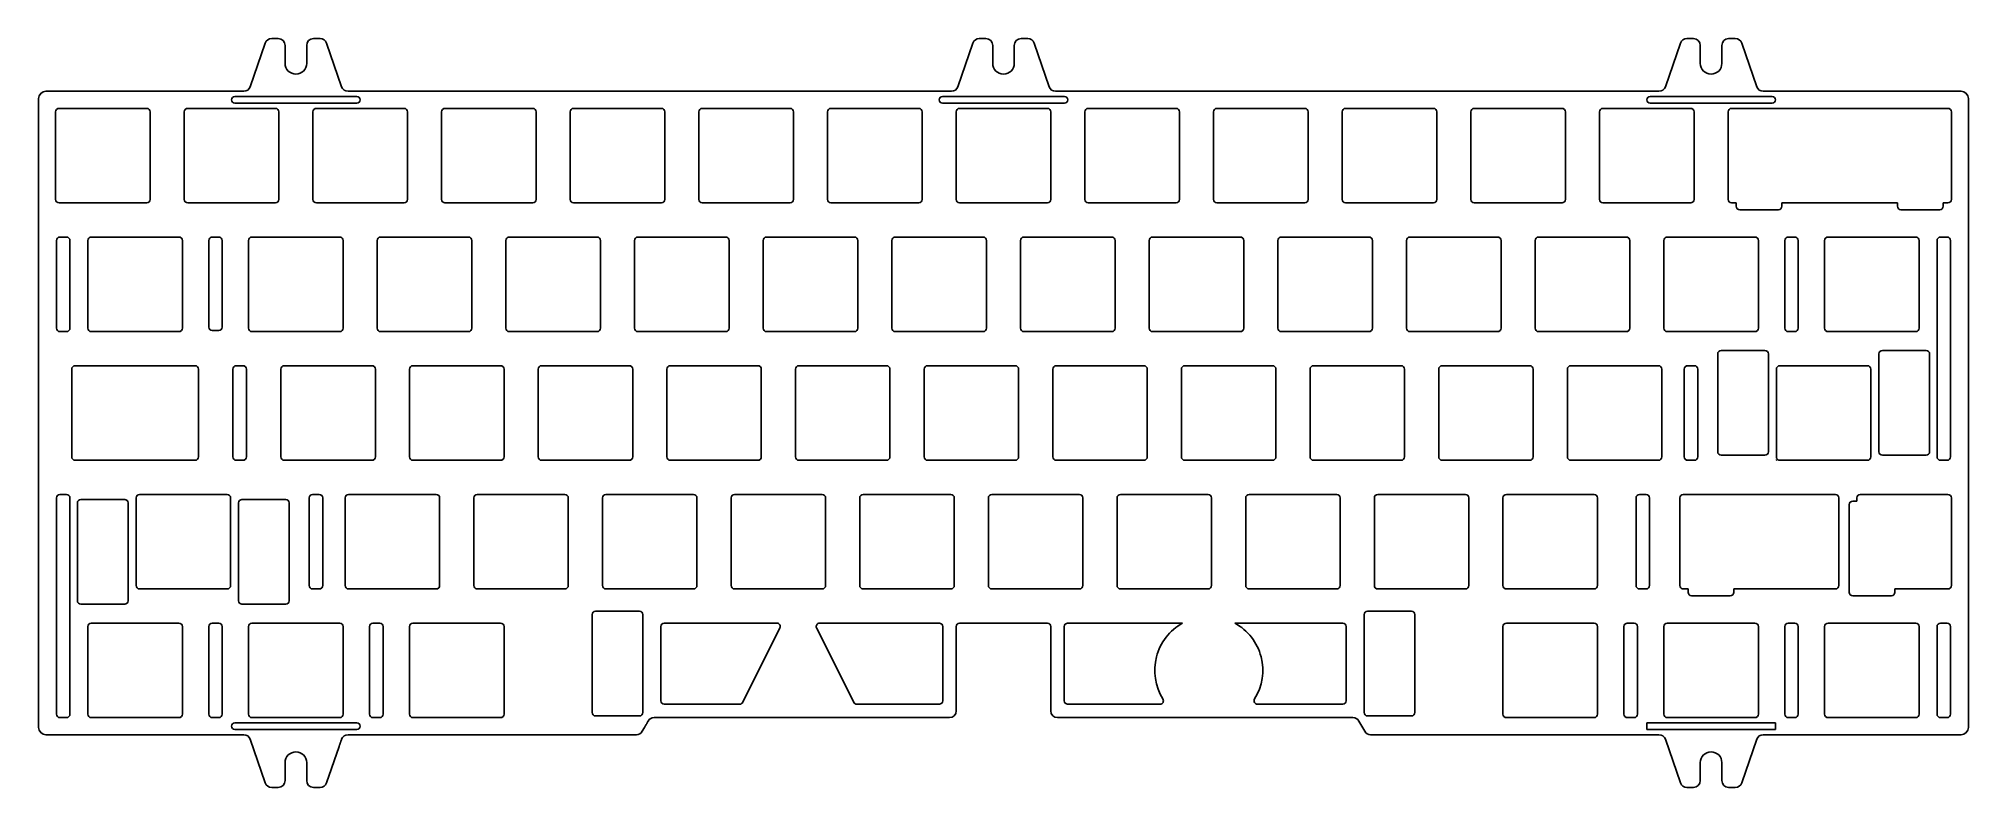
# Model space of a CAD drawing. Header units: millimetres. Extents: x 5 to 291, y -3 to 108.
import ezdxf

# ---------------------------------------------------------------- set-up
doc = ezdxf.new("R2010")
doc.units = ezdxf.units.MM

msp = doc.modelspace()

# ---------------------------------------------------------------- linework, layer by layer
at = {"color": 7, "linetype": 'Continuous', "lineweight": 25}
for p, q in [((38.66, 107.51), (36.43, 101.06)), ((40.59, 108.19), (39.61, 108.19)), ((41.59, 104.52), (41.59, 107.19)), ((44.79, 107.19), (44.79, 104.52)), ((46.78, 108.19), (45.79, 108.19)), ((49.96, 101.06), (47.73, 107.51)), ((143.44, 107.51), (141.2, 101.06)), ((145.37, 108.19), (144.38, 108.19)), ((146.37, 104.52), (146.37, 107.19)), ((149.57, 107.19), (149.57, 104.52)), ((151.56, 108.19), (150.57, 108.19)), ((154.74, 101.06), (152.5, 107.51)), ((248.21, 107.51), (245.98, 101.06)), ((250.14, 108.19), (249.16, 108.19)), ((251.14, 104.52), (251.14, 107.19)), ((254.34, 107.19), (254.34, 104.52)), ((256.33, 108.19), (255.34, 108.19)), ((259.51, 101.06), (257.28, 107.51)), ((6.17, 100.39), (35.48, 100.39)), ((50.91, 100.39), (140.26, 100.39)), ((155.68, 100.39), (245.03, 100.39)), ((260.46, 100.39), (289.77, 100.39)), ((5.09, 99.31), (5.09, 6.21)), ((7.62, 97.36), (7.62, 84.36)), ((8.12, 97.86), (21.12, 97.86)), ((21.62, 97.36), (21.62, 84.36)), ((26.67, 97.36), (26.67, 84.36)), ((27.17, 97.86), (40.17, 97.86)), ((34.17, 99.62), (52.22, 99.62)), ((52.22, 98.62), (34.17, 98.62)), ((40.67, 97.36), (40.67, 84.36)), ((45.72, 97.36), (45.72, 84.36)), ((46.22, 97.86), (59.22, 97.86)), ((59.72, 97.36), (59.72, 84.36)), ((64.77, 97.36), (64.77, 84.36)), ((65.27, 97.86), (78.27, 97.86)), ((78.77, 97.36), (78.77, 84.36)), ((83.82, 97.36), (83.82, 84.36)), ((84.32, 97.86), (97.32, 97.86)), ((97.82, 97.36), (97.82, 84.36)), ((102.87, 97.36), (102.87, 84.36)), ((103.37, 97.86), (116.37, 97.86)), ((116.87, 97.36), (116.87, 84.36)), ((121.92, 97.36), (121.92, 84.36)), ((122.42, 97.86), (135.42, 97.86)), ((135.92, 97.36), (135.92, 84.36)), ((138.94, 99.62), (156.99, 99.62)), ((156.99, 98.62), (138.94, 98.62)), ((140.97, 97.36), (140.97, 84.36)), ((141.47, 97.86), (154.47, 97.86)), ((154.97, 97.36), (154.97, 84.36)), ((160.02, 97.36), (160.02, 84.36)), ((160.52, 97.86), (173.52, 97.86)), ((174.02, 97.36), (174.02, 84.36)), ((179.07, 97.36), (179.07, 84.36)), ((179.57, 97.86), (192.57, 97.86)), ((193.07, 97.36), (193.07, 84.36)), ((198.12, 97.36), (198.12, 84.36)), ((198.62, 97.86), (211.62, 97.86)), ((212.12, 97.36), (212.12, 84.36)), ((217.17, 97.36), (217.17, 84.36)), ((217.67, 97.86), (230.67, 97.86)), ((231.17, 97.36), (231.17, 84.36)), ((236.22, 97.36), (236.22, 84.36)), ((236.72, 97.86), (249.72, 97.86)), ((243.72, 99.62), (261.77, 99.62)), ((261.77, 98.62), (243.72, 98.62)), ((250.22, 97.36), (250.22, 84.36)), ((255.27, 84.36), (255.27, 97.36)), ((255.77, 97.86), (287.82, 97.86)), ((288.32, 97.36), (288.32, 84.36)), ((290.84, 6.21), (290.84, 99.31)), ((8.12, 83.86), (21.12, 83.86)), ((27.17, 83.86), (40.17, 83.86)), ((46.22, 83.86), (59.22, 83.86)), ((65.27, 83.86), (78.27, 83.86)), ((84.32, 83.86), (97.32, 83.86)), ((103.37, 83.86), (116.37, 83.86)), ((122.42, 83.86), (135.42, 83.86)), ((141.47, 83.86), (154.47, 83.86)), ((160.52, 83.86), (173.52, 83.86)), ((179.57, 83.86), (192.57, 83.86)), ((198.62, 83.86), (211.62, 83.86)), ((217.67, 83.86), (230.67, 83.86)), ((236.72, 83.86), (249.72, 83.86)), ((256.48, 83.86), (255.77, 83.86)), ((256.48, 83.86), (256.48, 83.36)), ((263.23, 83.86), (263.23, 83.36)), ((280.36, 83.86), (263.23, 83.86)), ((280.36, 83.86), (280.36, 83.36)), ((287.11, 83.86), (287.11, 83.36)), ((287.82, 83.86), (287.11, 83.86)), ((256.98, 82.86), (262.73, 82.86)), ((280.86, 82.86), (286.61, 82.86)), ((7.74, 65.31), (7.74, 78.31)), ((8.24, 78.81), (9.24, 78.81)), ((9.74, 78.31), (9.74, 65.31)), ((12.38, 78.31), (12.38, 65.31)), ((12.88, 78.81), (25.88, 78.81)), ((26.38, 78.31), (26.38, 65.31)), ((30.29, 65.46), (30.29, 78.31)), ((30.79, 78.81), (31.79, 78.81)), ((32.29, 78.31), (32.29, 65.46)), ((36.19, 78.31), (36.19, 65.31)), ((36.69, 78.81), (49.69, 78.81)), ((50.19, 78.31), (50.19, 65.31)), ((55.24, 78.31), (55.24, 65.31)), ((55.74, 78.81), (68.74, 78.81)), ((69.24, 78.31), (69.24, 65.31)), ((74.29, 78.31), (74.29, 65.31)), ((74.79, 78.81), (87.79, 78.81)), ((88.29, 78.31), (88.29, 65.31)), ((93.34, 78.31), (93.34, 65.31)), ((93.84, 78.81), (106.84, 78.81)), ((107.34, 78.31), (107.34, 65.31)), ((112.39, 78.31), (112.39, 65.31)), ((112.89, 78.81), (125.89, 78.81)), ((126.39, 78.31), (126.39, 65.31)), ((131.44, 78.31), (131.44, 65.31)), ((131.94, 78.81), (144.94, 78.81)), ((145.44, 78.31), (145.44, 65.31)), ((150.49, 78.31), (150.49, 65.31)), ((150.99, 78.81), (163.99, 78.81)), ((164.49, 78.31), (164.49, 65.31)), ((169.54, 78.31), (169.54, 65.31)), ((170.04, 78.81), (183.04, 78.81)), ((183.54, 78.31), (183.54, 65.31)), ((188.59, 78.31), (188.59, 65.31)), ((189.09, 78.81), (202.09, 78.81)), ((202.59, 78.31), (202.59, 65.31)), ((207.64, 78.31), (207.64, 65.31)), ((208.14, 78.81), (221.14, 78.81)), ((221.64, 78.31), (221.64, 65.31)), ((226.69, 78.31), (226.69, 65.31)), ((227.19, 78.81), (240.19, 78.81)), ((240.69, 78.31), (240.69, 65.31)), ((245.74, 78.31), (245.74, 65.31)), ((246.24, 78.81), (259.24, 78.81)), ((259.74, 78.31), (259.74, 65.31)), ((263.65, 65.31), (263.65, 78.31)), ((264.15, 78.81), (265.15, 78.81)), ((265.65, 78.31), (265.65, 65.31)), ((269.56, 78.31), (269.56, 65.31)), ((270.06, 78.81), (283.06, 78.81)), ((283.56, 78.31), (283.56, 65.31)), ((286.2, 46.26), (286.2, 78.31)), ((286.7, 78.81), (287.7, 78.81)), ((288.2, 78.31), (288.2, 46.26)), ((9.24, 64.81), (8.24, 64.81)), ((12.88, 64.81), (25.88, 64.81)), ((31.79, 64.96), (30.79, 64.96)), ((36.69, 64.81), (49.69, 64.81)), ((55.74, 64.81), (68.74, 64.81)), ((74.79, 64.81), (87.79, 64.81)), ((93.84, 64.81), (106.84, 64.81)), ((112.89, 64.81), (125.89, 64.81)), ((131.94, 64.81), (144.94, 64.81)), ((150.99, 64.81), (163.99, 64.81)), ((170.04, 64.81), (183.04, 64.81)), ((189.09, 64.81), (202.09, 64.81)), ((208.14, 64.81), (221.14, 64.81)), ((227.19, 64.81), (240.19, 64.81)), ((246.24, 64.81), (259.24, 64.81)), ((265.15, 64.81), (264.15, 64.81)), ((270.06, 64.81), (283.06, 64.81)), ((10, 46.26), (10, 59.26)), ((10.5, 59.76), (28.26, 59.76)), ((28.76, 59.26), (28.76, 46.26)), ((33.86, 46.26), (33.86, 59.26)), ((34.36, 59.76), (35.36, 59.76)), ((35.86, 59.26), (35.86, 46.26)), ((40.96, 59.26), (40.96, 46.26)), ((41.46, 59.76), (54.46, 59.76)), ((54.96, 59.26), (54.96, 46.26)), ((60.01, 59.26), (60.01, 46.26)), ((60.51, 59.76), (73.51, 59.76)), ((74.01, 59.26), (74.01, 46.26)), ((79.06, 59.26), (79.06, 46.26)), ((79.56, 59.76), (92.56, 59.76)), ((93.06, 59.26), (93.06, 46.26)), ((98.11, 59.26), (98.11, 46.26)), ((98.61, 59.76), (111.61, 59.76)), ((112.11, 59.26), (112.11, 46.26)), ((117.16, 59.26), (117.16, 46.26)), ((117.66, 59.76), (130.66, 59.76)), ((131.16, 59.26), (131.16, 46.26)), ((136.21, 59.26), (136.21, 46.26)), ((136.71, 59.76), (149.71, 59.76)), ((150.21, 59.26), (150.21, 46.26)), ((155.26, 59.26), (155.26, 46.26)), ((155.76, 59.76), (168.76, 59.76)), ((169.26, 59.26), (169.26, 46.26)), ((174.31, 59.26), (174.31, 46.26)), ((174.81, 59.76), (187.81, 59.76)), ((188.31, 59.26), (188.31, 46.26)), ((193.36, 59.26), (193.36, 46.26)), ((193.86, 59.76), (206.86, 59.76)), ((207.36, 59.26), (207.36, 46.26)), ((212.41, 59.26), (212.41, 46.26)), ((212.91, 59.76), (225.91, 59.76)), ((226.41, 59.26), (226.41, 46.26)), ((231.46, 59.26), (231.46, 46.26)), ((231.96, 59.76), (244.96, 59.76)), ((245.46, 59.26), (245.46, 46.26)), ((248.78, 46.26), (248.78, 59.26)), ((249.28, 59.76), (250.28, 59.76)), ((250.78, 59.26), (250.78, 46.26)), ((262.41, 59.26), (262.41, 46.26)), ((262.91, 59.76), (275.91, 59.76)), ((276.41, 59.26), (276.41, 46.26)), ((10.5, 45.76), (28.26, 45.76)), ((35.36, 45.76), (34.36, 45.76)), ((41.46, 45.76), (54.46, 45.76)), ((60.51, 45.76), (73.51, 45.76)), ((79.56, 45.76), (92.56, 45.76)), ((98.61, 45.76), (111.61, 45.76)), ((117.66, 45.76), (130.66, 45.76)), ((136.71, 45.76), (149.71, 45.76)), ((155.76, 45.76), (168.76, 45.76)), ((174.81, 45.76), (187.81, 45.76)), ((193.86, 45.76), (206.86, 45.76)), ((212.91, 45.76), (225.91, 45.76)), ((231.96, 45.76), (244.96, 45.76)), ((250.28, 45.76), (249.28, 45.76)), ((262.91, 45.76), (275.91, 45.76)), ((287.7, 45.76), (286.7, 45.76)), ((7.74, 8.16), (7.74, 40.21)), ((9.24, 40.71), (8.24, 40.71)), ((9.74, 40.21), (9.74, 8.16)), ((19.53, 40.21), (19.53, 27.21)), ((20.03, 40.71), (33.03, 40.71)), ((33.53, 40.21), (33.53, 27.21)), ((45.16, 27.21), (45.16, 40.21)), ((45.66, 40.71), (46.66, 40.71)), ((47.16, 40.21), (47.16, 27.21)), ((50.48, 40.21), (50.48, 27.21)), ((50.98, 40.71), (63.98, 40.71)), ((64.48, 40.21), (64.48, 27.21)), ((69.53, 40.21), (69.53, 27.21)), ((70.03, 40.71), (83.03, 40.71)), ((83.53, 40.21), (83.53, 27.21)), ((88.58, 40.21), (88.58, 27.21)), ((89.08, 40.71), (102.08, 40.71)), ((102.58, 40.21), (102.58, 27.21)), ((107.63, 40.21), (107.63, 27.21)), ((108.13, 40.71), (121.13, 40.71)), ((121.63, 40.21), (121.63, 27.21)), ((126.68, 40.21), (126.68, 27.21)), ((127.18, 40.71), (140.18, 40.71)), ((140.68, 40.21), (140.68, 27.21)), ((145.73, 40.21), (145.73, 27.21)), ((146.23, 40.71), (159.23, 40.71)), ((159.73, 40.21), (159.73, 27.21)), ((164.78, 40.21), (164.78, 27.21)), ((165.28, 40.71), (178.28, 40.71)), ((178.78, 40.21), (178.78, 27.21)), ((183.83, 40.21), (183.83, 27.21)), ((184.33, 40.71), (197.33, 40.71)), ((197.83, 40.21), (197.83, 27.21)), ((202.88, 40.21), (202.88, 27.21)), ((203.38, 40.71), (216.38, 40.71)), ((216.88, 40.21), (216.88, 27.21)), ((221.93, 40.21), (221.93, 27.21)), ((222.43, 40.71), (235.43, 40.71)), ((235.93, 40.21), (235.93, 27.21)), ((241.63, 27.21), (241.63, 40.21)), ((242.13, 40.71), (243.13, 40.71)), ((243.63, 40.21), (243.63, 27.21)), ((248.13, 27.21), (248.13, 40.21)), ((248.63, 40.71), (271.15, 40.71)), ((271.65, 40.21), (271.65, 27.21)), ((274.32, 39.71), (274.32, 40.21)), ((274.82, 40.71), (287.82, 40.71)), ((288.32, 40.21), (288.32, 27.21)), ((273.21, 39.21), (273.21, 26.21)), ((273.71, 39.71), (274.32, 39.71)), ((20.03, 26.71), (33.03, 26.71)), ((46.66, 26.71), (45.66, 26.71)), ((50.98, 26.71), (63.98, 26.71)), ((70.03, 26.71), (83.03, 26.71)), ((89.08, 26.71), (102.08, 26.71)), ((108.13, 26.71), (121.13, 26.71)), ((127.18, 26.71), (140.18, 26.71)), ((146.23, 26.71), (159.23, 26.71)), ((165.28, 26.71), (178.28, 26.71)), ((184.33, 26.71), (197.33, 26.71)), ((203.38, 26.71), (216.38, 26.71)), ((222.43, 26.71), (235.43, 26.71)), ((243.13, 26.71), (242.13, 26.71)), ((249.34, 26.71), (248.63, 26.71)), ((249.34, 26.71), (249.34, 26.21)), ((256.09, 26.71), (256.09, 26.21)), ((256.09, 26.71), (271.15, 26.71)), ((279.96, 26.71), (279.96, 26.21)), ((287.82, 26.71), (279.96, 26.71)), ((249.84, 25.71), (255.59, 25.71)), ((273.71, 25.71), (279.46, 25.71)), ((12.38, 21.16), (12.38, 8.16)), ((12.88, 21.66), (25.88, 21.66)), ((26.38, 21.16), (26.38, 8.16)), ((30.29, 8.16), (30.29, 21.16)), ((30.79, 21.66), (31.79, 21.66)), ((32.29, 21.16), (32.29, 8.16)), ((36.19, 21.16), (36.19, 8.16)), ((36.69, 21.66), (49.69, 21.66)), ((50.19, 21.16), (50.19, 8.16)), ((54.1, 8.16), (54.1, 21.16)), ((54.6, 21.66), (55.6, 21.66)), ((56.1, 21.16), (56.1, 8.16)), ((60.01, 21.16), (60.01, 8.16)), ((60.51, 21.66), (73.51, 21.66)), ((74.01, 21.16), (74.01, 8.16)), ((97.23, 10.16), (97.23, 21.16)), ((97.73, 21.66), (114.42, 21.66)), ((114.87, 20.94), (109.37, 9.94)), ((125.8, 9.94), (120.3, 20.94)), ((120.74, 21.66), (138.47, 21.66)), ((138.97, 21.16), (138.97, 10.16)), ((140.97, 21.16), (140.97, 8.66)), ((141.47, 21.66), (154.47, 21.66)), ((154.97, 21.16), (154.97, 8.66)), ((156.97, 21.16), (156.97, 10.16)), ((157.47, 21.66), (174.48, 21.66)), ((182.23, 21.66), (198.21, 21.66)), ((198.71, 21.16), (198.71, 10.16)), ((221.93, 21.16), (221.93, 8.16)), ((222.43, 21.66), (235.43, 21.66)), ((235.93, 21.16), (235.93, 8.16)), ((239.84, 8.16), (239.84, 21.16)), ((240.34, 21.66), (241.34, 21.66)), ((241.84, 21.16), (241.84, 8.16)), ((245.74, 21.16), (245.74, 8.16)), ((246.24, 21.66), (259.24, 21.66)), ((259.74, 21.16), (259.74, 8.16)), ((263.65, 8.16), (263.65, 21.16)), ((264.15, 21.66), (265.15, 21.66)), ((265.65, 21.16), (265.65, 8.16)), ((269.56, 21.16), (269.56, 8.16)), ((270.06, 21.66), (283.06, 21.66)), ((283.56, 21.16), (283.56, 8.16)), ((286.2, 8.16), (286.2, 21.16)), ((287.7, 21.66), (286.7, 21.66)), ((288.2, 21.16), (288.2, 8.16)), ((108.92, 9.66), (97.73, 9.66)), ((138.47, 9.66), (126.24, 9.66)), ((171.15, 9.66), (157.47, 9.66)), ((198.21, 9.66), (185.57, 9.66)), ((9.24, 7.66), (8.24, 7.66)), ((12.88, 7.66), (25.88, 7.66)), ((31.79, 7.66), (30.79, 7.66)), ((34.17, 6.9), (52.22, 6.9)), ((52.22, 5.9), (34.17, 5.9)), ((36.69, 7.66), (49.69, 7.66)), ((55.6, 7.66), (54.6, 7.66)), ((60.51, 7.66), (73.51, 7.66)), ((94.8, 6.19), (94.48, 5.64)), ((139.97, 7.66), (97.35, 7.66)), ((199.71, 7.66), (155.97, 7.66)), ((200.58, 7.16), (201.46, 5.64)), ((222.43, 7.66), (235.43, 7.66)), ((241.34, 7.66), (240.34, 7.66)), ((243.22, 5.9), (243.22, 6.9)), ((243.22, 6.9), (262.27, 6.9)), ((262.27, 5.9), (243.22, 5.9)), ((246.24, 7.66), (259.24, 7.66)), ((262.27, 6.9), (262.27, 5.9)), ((265.15, 7.66), (264.15, 7.66)), ((270.06, 7.66), (283.06, 7.66)), ((287.7, 7.66), (286.7, 7.66)), ((35.48, 5.14), (6.17, 5.14)), ((36.43, 4.46), (38.66, -1.99)), ((49.6, 3.41), (47.73, -1.99)), ((50.91, 5.14), (93.62, 5.14)), ((245.03, 5.14), (202.32, 5.14)), ((245.98, 4.46), (248.21, -1.99)), ((259.51, 4.46), (257.28, -1.99)), ((260.46, 5.14), (289.77, 5.14)), ((41.59, 1), (41.59, -1.66)), ((44.79, 1), (44.79, -1.66)), ((251.14, -1.66), (251.14, 1)), ((254.34, 1), (254.34, -1.66)), ((39.61, -2.66), (40.59, -2.66)), ((45.79, -2.66), (46.78, -2.66)), ((250.14, -2.66), (249.16, -2.66)), ((256.33, -2.66), (255.34, -2.66))]:
    msp.add_line(p, q, dxfattribs=at)
for p, q in [((253.72, 47.01), (253.72, 61.51)), ((254.22, 62.01), (260.72, 62.01)), ((261.22, 47.01), (261.22, 61.51)), ((277.6, 47.01), (277.6, 61.51)), ((278.1, 62.01), (284.6, 62.01)), ((285.1, 47.01), (285.1, 61.51)), ((254.22, 46.51), (260.72, 46.51)), ((278.1, 46.51), (284.6, 46.51)), ((10.84, 39.46), (10.84, 24.96)), ((11.34, 39.96), (17.84, 39.96)), ((18.34, 39.46), (18.34, 24.96)), ((34.71, 39.46), (34.71, 24.96)), ((35.21, 39.96), (41.71, 39.96)), ((42.21, 39.46), (42.21, 24.96)), ((11.34, 24.46), (17.84, 24.46)), ((35.21, 24.46), (41.71, 24.46)), ((87.07, 22.91), (87.07, 8.41)), ((87.57, 23.41), (94.07, 23.41)), ((94.57, 22.91), (94.57, 8.41)), ((201.37, 22.91), (201.37, 8.41)), ((201.87, 23.41), (208.37, 23.41)), ((208.87, 22.91), (208.87, 8.41)), ((87.57, 7.91), (94.07, 7.91)), ((201.87, 7.91), (208.37, 7.91))]:
    msp.add_line(p, q)
for centre, radius, start, end in [((39.61, 107.19), 1, 90, 160.9077), ((40.59, 107.19), 1, 0, 90), ((45.79, 107.19), 1, 90, 180), ((46.78, 107.19), 1, 19.0923, 90), ((144.38, 107.19), 1, 90, 160.9077), ((145.37, 107.19), 1, 0, 90), ((150.57, 107.19), 1, 90, 180), ((151.56, 107.19), 1, 19.0923, 90), ((249.16, 107.19), 1, 90, 160.9077), ((250.14, 107.19), 1, 0, 90), ((255.34, 107.19), 1, 90, 180), ((256.33, 107.19), 1, 19.0923, 90), ((43.19, 104.52), 1.6, 180, 0), ((147.97, 104.52), 1.6, 180, 0), ((252.74, 104.52), 1.6, 180, 0), ((6.17, 99.31), 1.08, 90, 180), ((35.48, 101.39), 1, 270, 340.9077), ((50.91, 101.39), 1, 199.0923, 270), ((140.26, 101.39), 1, 270, 340.9077), ((155.68, 101.39), 1, 199.0923, 270), ((245.03, 101.39), 1, 270, 340.9077), ((260.46, 101.39), 1, 199.0923, 270), ((289.77, 99.31), 1.08, 0, 90), ((8.12, 97.36), 0.5, 90, 180), ((21.12, 97.36), 0.5, 0, 90), ((27.17, 97.36), 0.5, 90, 180), ((34.17, 99.12), 0.5, 90, 270), ((40.17, 97.36), 0.5, 360, 90), ((46.22, 97.36), 0.5, 90, 180), ((52.22, 99.12), 0.5, 270, 90), ((59.22, 97.36), 0.5, 0, 90), ((65.27, 97.36), 0.5, 90, 180), ((78.27, 97.36), 0.5, 0, 90), ((84.32, 97.36), 0.5, 90, 180), ((97.32, 97.36), 0.5, 0, 90), ((103.37, 97.36), 0.5, 90, 180), ((116.37, 97.36), 0.5, 0, 90), ((122.42, 97.36), 0.5, 90, 180), ((135.42, 97.36), 0.5, 360, 90), ((138.94, 99.12), 0.5, 90, 270), ((141.47, 97.36), 0.5, 90, 180), ((154.47, 97.36), 0.5, 360, 90), ((156.99, 99.12), 0.5, 270, 90), ((160.52, 97.36), 0.5, 90, 180), ((173.52, 97.36), 0.5, 360, 90), ((179.57, 97.36), 0.5, 90, 180), ((192.57, 97.36), 0.5, 360, 90), ((198.62, 97.36), 0.5, 90, 180), ((211.62, 97.36), 0.5, 360, 90), ((217.67, 97.36), 0.5, 90, 180), ((230.67, 97.36), 0.5, 360, 90), ((236.72, 97.36), 0.5, 90, 180), ((243.72, 99.12), 0.5, 90, 270), ((249.72, 97.36), 0.5, 0, 90), ((255.77, 97.36), 0.5, 90, 180), ((261.77, 99.12), 0.5, 270, 90), ((287.82, 97.36), 0.5, 0, 90), ((8.12, 84.36), 0.5, 180, 270), ((21.12, 84.36), 0.5, 270, 360), ((27.17, 84.36), 0.5, 180, 270), ((40.17, 84.36), 0.5, 270, 0), ((46.22, 84.36), 0.5, 180, 270), ((59.22, 84.36), 0.5, 270, 360), ((65.27, 84.36), 0.5, 180, 270), ((78.27, 84.36), 0.5, 270, 360), ((84.32, 84.36), 0.5, 180, 270), ((97.32, 84.36), 0.5, 270, 360), ((103.37, 84.36), 0.5, 180, 270), ((116.37, 84.36), 0.5, 270, 360), ((122.42, 84.36), 0.5, 180, 270), ((135.42, 84.36), 0.5, 270, 0), ((141.47, 84.36), 0.5, 180, 270), ((154.47, 84.36), 0.5, 270, 0), ((160.52, 84.36), 0.5, 180, 270), ((173.52, 84.36), 0.5, 270, 0), ((179.57, 84.36), 0.5, 180, 270), ((192.57, 84.36), 0.5, 270, 0), ((198.62, 84.36), 0.5, 180, 270), ((211.62, 84.36), 0.5, 270, 0), ((217.67, 84.36), 0.5, 180, 270), ((230.67, 84.36), 0.5, 270, 0), ((236.72, 84.36), 0.5, 180, 270), ((249.72, 84.36), 0.5, 270, 0), ((255.77, 84.36), 0.5, 180, 270), ((256.98, 83.36), 0.5, 180, 270), ((262.73, 83.36), 0.5, 270, 360), ((280.86, 83.36), 0.5, 180, 270), ((286.61, 83.36), 0.5, 270, 0), ((287.82, 84.36), 0.5, 270, 0), ((8.24, 78.31), 0.5, 90, 180), ((9.24, 78.31), 0.5, 0, 90), ((12.88, 78.31), 0.5, 90, 180), ((25.88, 78.31), 0.5, 0, 90), ((30.79, 78.31), 0.5, 90, 180), ((31.79, 78.31), 0.5, 360, 90), ((36.69, 78.31), 0.5, 90, 180), ((49.69, 78.31), 0.5, 0, 90), ((55.74, 78.31), 0.5, 90, 180), ((68.74, 78.31), 0.5, 0, 90), ((74.79, 78.31), 0.5, 90, 180), ((87.79, 78.31), 0.5, 0, 90), ((93.84, 78.31), 0.5, 90, 180), ((106.84, 78.31), 0.5, 0, 90), ((112.89, 78.31), 0.5, 90, 180), ((125.89, 78.31), 0.5, 0, 90), ((131.94, 78.31), 0.5, 90, 180), ((144.94, 78.31), 0.5, 360, 90), ((150.99, 78.31), 0.5, 90, 180), ((163.99, 78.31), 0.5, 360, 90), ((170.04, 78.31), 0.5, 90, 180), ((183.04, 78.31), 0.5, 360, 90), ((189.09, 78.31), 0.5, 90, 180), ((202.09, 78.31), 0.5, 360, 90), ((208.14, 78.31), 0.5, 90, 180), ((221.14, 78.31), 0.5, 360, 90), ((227.19, 78.31), 0.5, 90, 180), ((240.19, 78.31), 0.5, 360, 90), ((246.24, 78.31), 0.5, 90, 180), ((259.24, 78.31), 0.5, 0, 90), ((264.15, 78.31), 0.5, 90, 180), ((265.15, 78.31), 0.5, 360, 90), ((270.06, 78.31), 0.5, 90, 180), ((283.06, 78.31), 0.5, 0, 90), ((286.7, 78.31), 0.5, 90, 180), ((287.7, 78.31), 0.5, 0, 90), ((8.24, 65.31), 0.5, 180, 270), ((9.24, 65.31), 0.5, 270, 360), ((12.88, 65.31), 0.5, 180, 270), ((25.88, 65.31), 0.5, 270, 0), ((30.79, 65.46), 0.5, 180, 270), ((31.79, 65.46), 0.5, 270, 360), ((36.69, 65.31), 0.5, 180, 270), ((49.69, 65.31), 0.5, 270, 360), ((55.74, 65.31), 0.5, 180, 270), ((68.74, 65.31), 0.5, 270, 360), ((74.79, 65.31), 0.5, 180, 270), ((87.79, 65.31), 0.5, 270, 360), ((93.84, 65.31), 0.5, 180, 270), ((106.84, 65.31), 0.5, 270, 360), ((112.89, 65.31), 0.5, 180, 270), ((125.89, 65.31), 0.5, 270, 360), ((131.94, 65.31), 0.5, 180, 270), ((144.94, 65.31), 0.5, 270, 0), ((150.99, 65.31), 0.5, 180, 270), ((163.99, 65.31), 0.5, 270, 0), ((170.04, 65.31), 0.5, 180, 270), ((183.04, 65.31), 0.5, 270, 0), ((189.09, 65.31), 0.5, 180, 270), ((202.09, 65.31), 0.5, 270, 0), ((208.14, 65.31), 0.5, 180, 270), ((221.14, 65.31), 0.5, 270, 0), ((227.19, 65.31), 0.5, 180, 270), ((240.19, 65.31), 0.5, 270, 0), ((246.24, 65.31), 0.5, 180, 270), ((259.24, 65.31), 0.5, 270, 360), ((264.15, 65.31), 0.5, 180, 270), ((265.15, 65.31), 0.5, 270, 0), ((270.06, 65.31), 0.5, 180, 270), ((283.06, 65.31), 0.5, 270, 0), ((10.5, 59.26), 0.5, 90, 180), ((28.26, 59.26), 0.5, 0, 90), ((34.36, 59.26), 0.5, 90, 180), ((35.36, 59.26), 0.5, 0, 90), ((41.46, 59.26), 0.5, 90, 180), ((54.46, 59.26), 0.5, 0, 90), ((60.51, 59.26), 0.5, 90, 180), ((73.51, 59.26), 0.5, 0, 90), ((79.56, 59.26), 0.5, 90, 180), ((92.56, 59.26), 0.5, 0, 90), ((98.61, 59.26), 0.5, 90, 180), ((111.61, 59.26), 0.5, 0, 90), ((117.66, 59.26), 0.5, 90, 180), ((130.66, 59.26), 0.5, 0, 90), ((136.71, 59.26), 0.5, 90, 180), ((149.71, 59.26), 0.5, 0, 90), ((155.76, 59.26), 0.5, 90, 180), ((168.76, 59.26), 0.5, 0, 90), ((174.81, 59.26), 0.5, 90, 180), ((187.81, 59.26), 0.5, 0, 90), ((193.86, 59.26), 0.5, 90, 180), ((206.86, 59.26), 0.5, 0, 90), ((212.91, 59.26), 0.5, 90, 180), ((225.91, 59.26), 0.5, 0, 90), ((231.96, 59.26), 0.5, 90, 180), ((244.96, 59.26), 0.5, 0, 90), ((249.28, 59.26), 0.5, 90, 180), ((250.28, 59.26), 0.5, 0, 90), ((262.91, 59.26), 0.5, 90, 180), ((275.91, 59.26), 0.5, 0, 90), ((10.5, 46.26), 0.5, 180, 270), ((28.26, 46.26), 0.5, 270, 0), ((34.36, 46.26), 0.5, 180, 270), ((35.36, 46.26), 0.5, 270, 360), ((41.46, 46.26), 0.5, 180, 270), ((54.46, 46.26), 0.5, 270, 0), ((60.51, 46.26), 0.5, 180, 270), ((73.51, 46.26), 0.5, 270, 360), ((79.56, 46.26), 0.5, 180, 270), ((92.56, 46.26), 0.5, 270, 360), ((98.61, 46.26), 0.5, 180, 270), ((111.61, 46.26), 0.5, 270, 360), ((117.66, 46.26), 0.5, 180, 270), ((130.66, 46.26), 0.5, 270, 360), ((136.71, 46.26), 0.5, 180, 270), ((149.71, 46.26), 0.5, 270, 360), ((155.76, 46.26), 0.5, 180, 270), ((168.76, 46.26), 0.5, 270, 360), ((174.81, 46.26), 0.5, 180, 270), ((187.81, 46.26), 0.5, 270, 360), ((193.86, 46.26), 0.5, 180, 270), ((206.86, 46.26), 0.5, 270, 360), ((212.91, 46.26), 0.5, 180, 270), ((225.91, 46.26), 0.5, 270, 360), ((231.96, 46.26), 0.5, 180, 270), ((244.96, 46.26), 0.5, 270, 360), ((249.28, 46.26), 0.5, 180, 270), ((250.28, 46.26), 0.5, 270, 0), ((262.91, 46.26), 0.5, 180, 270), ((275.91, 46.26), 0.5, 270, 0), ((286.7, 46.26), 0.5, 180, 270), ((287.7, 46.26), 0.5, 270, 0), ((8.24, 40.21), 0.5, 90, 180), ((9.24, 40.21), 0.5, 0, 90), ((20.03, 40.21), 0.5, 90, 180), ((33.03, 40.21), 0.5, 0, 90), ((45.66, 40.21), 0.5, 90, 180), ((46.66, 40.21), 0.5, 0, 90), ((50.98, 40.21), 0.5, 90, 180), ((63.98, 40.21), 0.5, 0, 90), ((70.03, 40.21), 0.5, 90, 180), ((83.03, 40.21), 0.5, 0, 90), ((89.08, 40.21), 0.5, 90, 180), ((102.08, 40.21), 0.5, 0, 90), ((108.13, 40.21), 0.5, 90, 180), ((121.13, 40.21), 0.5, 0, 90), ((127.18, 40.21), 0.5, 90, 180), ((140.18, 40.21), 0.5, 0, 90), ((146.23, 40.21), 0.5, 90, 180), ((159.23, 40.21), 0.5, 0, 90), ((165.28, 40.21), 0.5, 90, 180), ((178.28, 40.21), 0.5, 0, 90), ((184.33, 40.21), 0.5, 90, 180), ((197.33, 40.21), 0.5, 0, 90), ((203.38, 40.21), 0.5, 90, 180), ((216.38, 40.21), 0.5, 0, 90), ((222.43, 40.21), 0.5, 90, 180), ((235.43, 40.21), 0.5, 0, 90), ((242.13, 40.21), 0.5, 90, 180), ((243.13, 40.21), 0.5, 360, 90), ((248.63, 40.21), 0.5, 90, 180), ((271.15, 40.21), 0.5, 0, 90), ((274.82, 40.21), 0.5, 90, 180), ((287.82, 40.21), 0.5, 0, 90), ((273.71, 39.21), 0.5, 90, 180), ((20.03, 27.21), 0.5, 180, 270), ((33.03, 27.21), 0.5, 270, 0), ((45.66, 27.21), 0.5, 180, 270), ((46.66, 27.21), 0.5, 270, 0), ((50.98, 27.21), 0.5, 180, 270), ((63.98, 27.21), 0.5, 270, 360), ((70.03, 27.21), 0.5, 180, 270), ((83.03, 27.21), 0.5, 270, 360), ((89.08, 27.21), 0.5, 180, 270), ((102.08, 27.21), 0.5, 270, 360), ((108.13, 27.21), 0.5, 180, 270), ((121.13, 27.21), 0.5, 270, 360), ((127.18, 27.21), 0.5, 180, 270), ((140.18, 27.21), 0.5, 270, 360), ((146.23, 27.21), 0.5, 180, 270), ((159.23, 27.21), 0.5, 270, 360), ((165.28, 27.21), 0.5, 180, 270), ((178.28, 27.21), 0.5, 270, 360), ((184.33, 27.21), 0.5, 180, 270), ((197.33, 27.21), 0.5, 270, 360), ((203.38, 27.21), 0.5, 180, 270), ((216.38, 27.21), 0.5, 270, 360), ((222.43, 27.21), 0.5, 180, 270), ((235.43, 27.21), 0.5, 270, 360), ((242.13, 27.21), 0.5, 180, 270), ((243.13, 27.21), 0.5, 270, 0), ((248.63, 27.21), 0.5, 180, 270), ((249.84, 26.21), 0.5, 180, 270), ((255.59, 26.21), 0.5, 270, 360), ((271.15, 27.21), 0.5, 270, 360), ((273.71, 26.21), 0.5, 180, 270), ((279.46, 26.21), 0.5, 270, 0), ((287.82, 27.21), 0.5, 270, 0), ((12.88, 21.16), 0.5, 90, 180), ((25.88, 21.16), 0.5, 0, 90), ((30.79, 21.16), 0.5, 90, 180), ((31.79, 21.16), 0.5, 360, 90), ((36.69, 21.16), 0.5, 90, 180), ((49.69, 21.16), 0.5, 0, 90), ((54.6, 21.16), 0.5, 90, 180), ((55.6, 21.16), 0.5, 0, 90), ((60.51, 21.16), 0.5, 90, 180), ((73.51, 21.16), 0.5, 0, 90), ((97.73, 21.16), 0.5, 90, 180), ((114.42, 21.16), 0.5, 333.4349, 90), ((120.74, 21.16), 0.5, 90, 206.5651), ((138.47, 21.16), 0.5, 0, 90), ((141.47, 21.16), 0.5, 90, 180), ((154.47, 21.16), 0.5, 360, 90), ((157.47, 21.16), 0.5, 90, 180), ((178.36, 14.66), 8, 118.955, 211.9657), ((178.36, 14.66), 8, 328.0343, 61.045), ((198.21, 21.16), 0.5, 360, 90), ((222.43, 21.16), 0.5, 90, 180), ((235.43, 21.16), 0.5, 0, 90), ((240.34, 21.16), 0.5, 90, 180), ((241.34, 21.16), 0.5, 360, 90), ((246.24, 21.16), 0.5, 90, 180), ((259.24, 21.16), 0.5, 0, 90), ((264.15, 21.16), 0.5, 90, 180), ((265.15, 21.16), 0.5, 360, 90), ((270.06, 21.16), 0.5, 90, 180), ((283.06, 21.16), 0.5, 0, 90), ((286.7, 21.16), 0.5, 90, 180), ((287.7, 21.16), 0.5, 0, 90), ((97.73, 10.16), 0.5, 180, 270), ((108.92, 10.16), 0.5, 270, 333.4349), ((126.24, 10.16), 0.5, 206.5651, 270), ((138.47, 10.16), 0.5, 270, 0), ((139.97, 8.66), 1, 270, 0), ((155.97, 8.66), 1, 180, 270), ((157.47, 10.16), 0.5, 180, 270), ((171.15, 10.16), 0.5, 270, 31.9657), ((185.57, 10.16), 0.5, 148.0343, 270), ((198.21, 10.16), 0.5, 270, 0), ((6.17, 6.21), 1.07, 180, 270), ((8.24, 8.16), 0.5, 180, 270), ((9.24, 8.16), 0.5, 270, 360), ((12.88, 8.16), 0.5, 180, 270), ((25.88, 8.16), 0.5, 270, 0), ((30.79, 8.16), 0.5, 180, 270), ((31.79, 8.16), 0.5, 270, 0), ((34.17, 6.4), 0.5, 90, 270), ((36.69, 8.16), 0.5, 180, 270), ((49.69, 8.16), 0.5, 270, 0), ((52.22, 6.4), 0.5, 270, 90), ((54.6, 8.16), 0.5, 180, 270), ((55.6, 8.16), 0.5, 270, 0), ((60.51, 8.16), 0.5, 180, 270), ((73.51, 8.16), 0.5, 270, 360), ((96.23, 6.66), 1, 90, 150), ((199.71, 6.66), 1, 30, 90), ((222.43, 8.16), 0.5, 180, 270), ((235.43, 8.16), 0.5, 270, 360), ((240.34, 8.16), 0.5, 180, 270), ((241.34, 8.16), 0.5, 270, 0), ((246.24, 8.16), 0.5, 180, 270), ((259.24, 8.16), 0.5, 270, 360), ((264.15, 8.16), 0.5, 180, 270), ((265.15, 8.16), 0.5, 270, 0), ((270.06, 8.16), 0.5, 180, 270), ((283.06, 8.16), 0.5, 270, 0), ((286.7, 8.16), 0.5, 180, 270), ((287.7, 8.16), 0.5, 270, 0), ((289.77, 6.21), 1.08, 270, 0), ((35.48, 4.14), 1, 19.0923, 90), ((50.91, 4.14), 1, 90, 160.9077), ((93.62, 6.14), 1, 270, 330), ((202.32, 6.14), 1, 210, 270), ((245.03, 4.14), 1, 19.0923, 90), ((260.46, 4.14), 1, 90, 160.9077), ((43.19, 1), 1.6, 0, 180), ((252.74, 1), 1.6, 0, 180), ((39.61, -1.66), 1, 199.0923, 270), ((40.59, -1.66), 1, 270, 0), ((45.79, -1.66), 1, 180, 270), ((46.78, -1.66), 1, 270, 340.9077), ((249.16, -1.66), 1, 199.0923, 270), ((250.14, -1.66), 1, 270, 0), ((255.34, -1.66), 1, 180, 270), ((256.33, -1.66), 1, 270, 340.9077)]:
    msp.add_arc(centre, radius, start, end, dxfattribs=at)
for centre, start, end in [((254.22, 61.51), 90, 180), ((260.72, 61.51), 0, 90), ((278.1, 61.51), 90, 180), ((284.6, 61.51), 0, 90), ((254.22, 47.01), 180, 270), ((260.72, 47.01), 270, 0), ((278.1, 47.01), 180, 270), ((284.6, 47.01), 270, 0), ((11.34, 39.46), 90, 180), ((17.84, 39.46), 0, 90), ((35.21, 39.46), 90, 180), ((41.71, 39.46), 0, 90), ((11.34, 24.96), 180, 270), ((17.84, 24.96), 270, 0), ((35.21, 24.96), 180, 270), ((41.71, 24.96), 270, 0), ((87.57, 22.91), 90, 180), ((94.07, 22.91), 0, 90), ((201.87, 22.91), 90, 180), ((208.37, 22.91), 0, 90), ((87.57, 8.41), 180, 270), ((94.07, 8.41), 270, 0), ((201.87, 8.41), 180, 270), ((208.37, 8.41), 270, 0)]:
    msp.add_arc(centre, 0.5, start, end)
at = {"color": 7, "linetype": 'Continuous'}
msp.add_arc((262.51, 45.86), 0.1, 180, 270, dxfattribs=at)
at = {"color": 7, "linetype": 'Continuous', "lineweight": 25}
for points, knots in [([(95.36, 7.16), (95.33, 7.1), (95.27, 6.99), (95.18, 6.84), (95.1, 6.7), (95.02, 6.57), (94.95, 6.44), (94.88, 6.32), (94.83, 6.23), (94.8, 6.19)], [0, 0, 0, 0, 0.20132, 0.369352, 0.504399, 0.641126, 0.768177, 0.887153, 1, 1, 1, 1]), ([(97.35, 7.66), (97.32, 7.66), (97.25, 7.66), (97.16, 7.66), (97.06, 7.66), (96.96, 7.66), (96.86, 7.66), (96.71, 7.66), (96.5, 7.66), (96.33, 7.66), (96.23, 7.66)], [0, 0, 0, 0, 0.074128, 0.150889, 0.230907, 0.314734, 0.40285, 0.495667, 0.708463, 1, 1, 1, 1]), ([(49.96, 4.46), (49.94, 4.4), (49.9, 4.28), (49.84, 4.11), (49.79, 3.96), (49.74, 3.82), (49.69, 3.68), (49.64, 3.54), (49.61, 3.45), (49.6, 3.41)], [0, 0, 0, 0, 0.20132, 0.369352, 0.504399, 0.641126, 0.768177, 0.887153, 1, 1, 1, 1])]:
    msp.add_open_spline(points, degree=3, knots=knots, dxfattribs=at)

doc.saveas('drawing.dxf')
